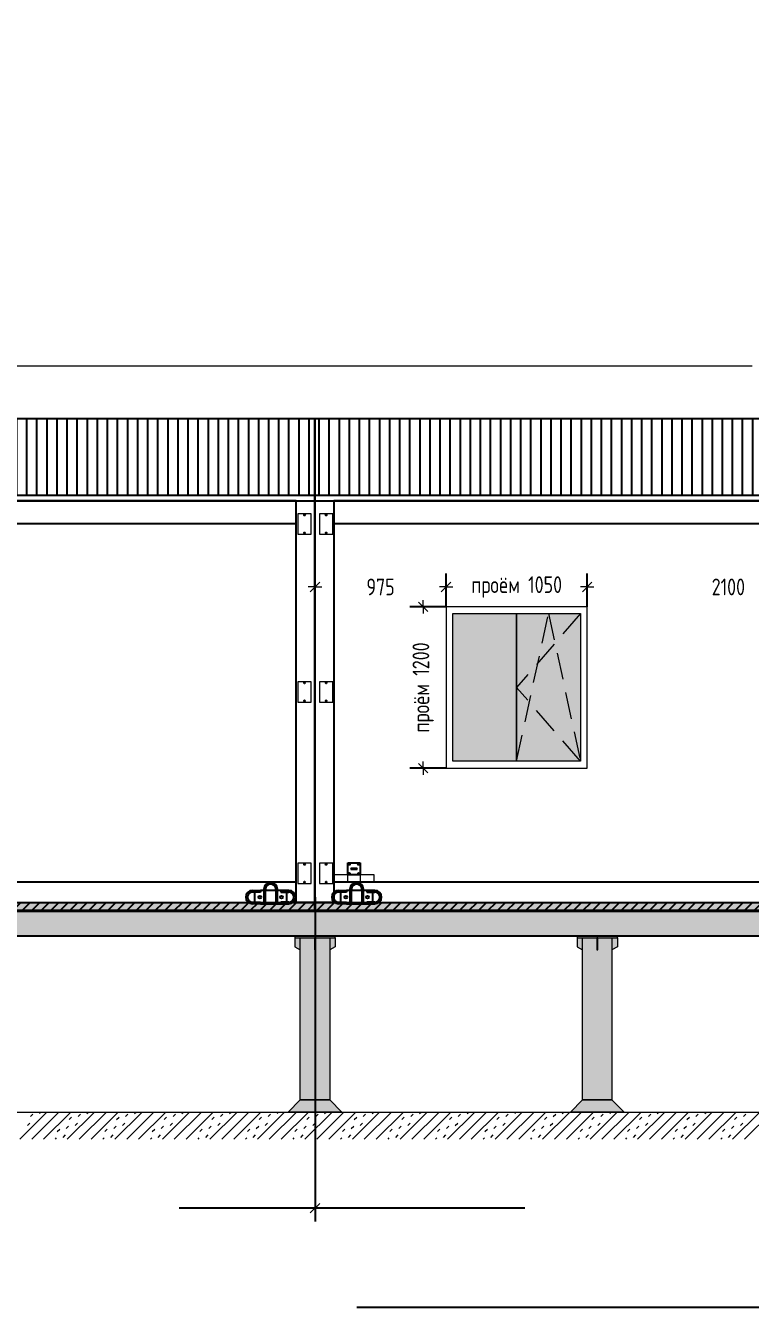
# Model space of a CAD drawing. Header units: millimetres. Extents: x 0 to 1680, y 0 to 594.
# Drawn here: x 1270.3 to 1378.1, y 402.2 to 594 of the extents above; entities that cross this region are included whole.
import ezdxf

# ---------------------------------------------------------------- set-up
doc = ezdxf.new("R2010")
doc.units = ezdxf.units.MM
for name, pattern in [('K5LT32798', [0]), ('K5LT32801', [0]), ('K5LT32802', [0]), ('K5LT32803', [0]), ('K5LT_AUXILIARY', [0]), ('K5LT_BASIC', [0]), ('K5LT_DASHED', [6, 4, -2]), ('K5LT_THIN', [0])]:
    doc.linetypes.add(name, pattern=pattern)
doc.layers.add('Системный слой', color=7, linetype='Continuous')
doc.styles.add('KDIMTEXTSTYLE', font='GOST_AU.SHX', dxfattribs={"width": 0.96, "oblique": 15, "height": 5})
doc.dimstyles.new('KDIMSTYLE (0.02)', dxfattribs={"dimtxt": 5, "dimasz": 1, "dimexe": 2, "dimexo": 0, "dimgap": 1, "dimtad": 1, "dimlfac": 50, "dimtxsty": 'KDIMTEXTSTYLE', "dimsah": 1, "dimcen": 0, "dimdle": 1, "dimadec": 0, "dimazin": 0, "dimtfac": 0.667, "dimtmove": 0, "dimatfit": 3, "dimfxl": 0, "dimtvp": 1, "dimtolj": 1, "dimtzin": 0, "dimarcsym": 0})
pattern_1 = [(45, (0, 0), (-0.7071068, 0.7071068), [])]
pattern_2 = [(90, (0, 0), (-1.5, 9e-17), [])]

# ---------------------------------------------------------------- blocks, each defined once
blk = doc.blocks.new('U31')
at = {"layer": 'Системный слой', "color": 150, "linetype": 'K5LT_BASIC', "lineweight": 25, "true_color": 0x0080ff}
for p, q in [((1310.57, 523.29), (1313.37, 523.29)), ((1310.57, 463.49), (1310.57, 523.29)), ((1313.37, 523.29), (1313.37, 463.49)), ((1313.37, 463.49), (1310.57, 463.49))]:
    blk.add_line(p, q, dxfattribs=at)
blk = doc.blocks.new('U32')
at = {"layer": 'Системный слой', "color": 150, "linetype": 'K5LT_BASIC', "lineweight": 25, "true_color": 0x0080ff}
for p, q in [((1310.57, 466.49), (1170.17, 466.49)), ((1170.17, 466.49), (1170.17, 463.49)), ((1310.57, 463.49), (1310.57, 466.49)), ((1170.17, 463.49), (1310.57, 463.49))]:
    blk.add_line(p, q, dxfattribs=at)
blk = doc.blocks.new('U33')
at = {"layer": 'Системный слой', "color": 150, "linetype": 'K5LT_BASIC', "lineweight": 25, "true_color": 0x0080ff}
for p, q in [((1310.57, 523.29), (1170.17, 523.29)), ((1170.17, 523.29), (1170.17, 519.89)), ((1310.57, 519.89), (1310.57, 523.29)), ((1170.17, 519.89), (1310.57, 519.89))]:
    blk.add_line(p, q, dxfattribs=at)
blk = doc.blocks.new('U34')
at = {"layer": 'Системный слой', "color": 150, "linetype": 'K5LT_BASIC', "lineweight": 25, "true_color": 0x0080ff}
for p, q in [((1313.37, 523.29), (1316.17, 523.29)), ((1313.37, 463.49), (1313.37, 523.29)), ((1316.17, 523.29), (1316.17, 463.49)), ((1316.17, 463.49), (1313.37, 463.49))]:
    blk.add_line(p, q, dxfattribs=at)
blk = doc.blocks.new('U36')
at = {"layer": 'Системный слой', "color": 150, "linetype": 'K5LT_BASIC', "lineweight": 25, "true_color": 0x0080ff}
for p, q in [((1478.57, 466.49), (1316.17, 466.49)), ((1316.17, 466.49), (1316.17, 463.49)), ((1478.57, 463.49), (1478.57, 466.49)), ((1316.17, 463.49), (1478.57, 463.49))]:
    blk.add_line(p, q, dxfattribs=at)
blk = doc.blocks.new('U37')
at = {"layer": 'Системный слой', "color": 150, "linetype": 'K5LT_BASIC', "lineweight": 25, "true_color": 0x0080ff}
for p, q in [((1478.57, 523.29), (1316.17, 523.29)), ((1316.17, 523.29), (1316.17, 519.89)), ((1478.57, 519.89), (1478.57, 523.29)), ((1316.17, 519.89), (1478.57, 519.89))]:
    blk.add_line(p, q, dxfattribs=at)
blk = doc.blocks.new('U555')
at = {"layer": 'Системный слой'}
h = blk.add_hatch(dxfattribs=at)
h.set_pattern_fill('', angle=45, style=0, pattern_type=0)
h.set_pattern_definition(pattern_1)
h.paths.add_polyline_path([(1313.37, 462.29), (1313.37, 463.49), (1167.37, 463.49), (1167.37, 462.29)])
at = {"layer": 'Системный слой', "color": 150, "linetype": 'K5LT_BASIC', "lineweight": 25, "true_color": 0x0080ff}
for p, q in [((1167.37, 462.29), (1167.37, 463.49)), ((1167.37, 463.49), (1313.37, 463.49)), ((1313.37, 462.29), (1167.37, 462.29)), ((1313.37, 463.49), (1313.37, 462.29))]:
    blk.add_line(p, q, dxfattribs=at)
blk = doc.blocks.new('U562')
at = {"layer": 'Системный слой'}
h = blk.add_hatch(dxfattribs=at)
h.set_pattern_fill('', angle=45, style=0, pattern_type=0)
h.set_pattern_definition(pattern_1)
h.paths.add_polyline_path([(1481.37, 462.29), (1481.37, 463.49), (1313.37, 463.49), (1313.37, 462.29)])
at = {"layer": 'Системный слой', "color": 150, "linetype": 'K5LT_BASIC', "lineweight": 25, "true_color": 0x0080ff}
for p, q in [((1313.37, 462.29), (1313.37, 463.49)), ((1313.37, 463.49), (1481.37, 463.49)), ((1481.37, 462.29), (1313.37, 462.29)), ((1481.37, 463.49), (1481.37, 462.29))]:
    blk.add_line(p, q, dxfattribs=at)
blk = doc.blocks.new('U564')
at = {"layer": 'Системный слой', "color": 232, "linetype": 'K5LT_AUXILIARY', "lineweight": 13, "true_color": 0xc52b79}
for p, q in [((1318.27, 467.59), (1316.17, 467.59)), ((1316.17, 467.59), (1316.17, 466.49)), ((1316.17, 466.49), (1318.27, 466.49)), ((1318.27, 466.49), (1318.27, 467.59))]:
    blk.add_line(p, q, dxfattribs=at)
blk = doc.blocks.new('U565')
at = {"layer": 'Системный слой', "color": 232, "linetype": 'K5LT_AUXILIARY', "lineweight": 13, "true_color": 0xc52b79}
for p, q in [((1322.17, 467.59), (1320.07, 467.59)), ((1320.07, 467.59), (1320.07, 466.49)), ((1320.07, 466.49), (1322.17, 466.49)), ((1322.17, 466.49), (1322.17, 467.59))]:
    blk.add_line(p, q, dxfattribs=at)
blk = doc.blocks.new('U567')
at = {"layer": 'Системный слой', "color": 150, "linetype": 'K5LT_BASIC', "lineweight": 25, "true_color": 0x0080ff}
for p, q in [((1318.27, 469.39), (1320.07, 469.39)), ((1318.27, 467.59), (1318.27, 469.39)), ((1320.07, 469.39), (1320.07, 467.59)), ((1320.07, 467.59), (1318.27, 467.59))]:
    blk.add_line(p, q, dxfattribs=at)
blk = doc.blocks.new('U568')
at = {"layer": 'Системный слой', "color": 150, "linetype": 'K5LT_BASIC', "lineweight": 25, "true_color": 0x0080ff}
for p, q in [((1319.63, 468.55), (1318.71, 468.55)), ((1318.71, 468.55), (1318.71, 468.43)), ((1318.71, 468.43), (1319.63, 468.43)), ((1319.63, 468.43), (1319.63, 468.55))]:
    blk.add_line(p, q, dxfattribs=at)
blk = doc.blocks.new('U566')
at = {"layer": 'Системный слой', "color": 150, "linetype": 'K5LT_BASIC', "lineweight": 25, "true_color": 0x0080ff}
for centre in [(1318.47, 469.19), (1318.47, 469.19), (1319.87, 469.19), (1318.47, 467.79), (1319.87, 467.79)]:
    blk.add_circle(centre, 0.104, dxfattribs=at)
at = {"layer": 'Системный слой'}
for name in ['U567', 'U568']:
    blk.add_blockref(name, (0, 0), dxfattribs=at)
blk = doc.blocks.new('U563')
at = {"layer": 'Системный слой'}
for name in ['U566', 'U564', 'U565']:
    blk.add_blockref(name, (0, 0), dxfattribs=at)
blk = doc.blocks.new('U589')
at = {"layer": 'Системный слой', "color": 7, "linetype": 'K5LT_THIN', "lineweight": 13}
for p, q in [((1353.87, 507.49), (1332.87, 507.49)), ((1332.87, 507.49), (1332.87, 483.49)), ((1353.87, 483.49), (1353.87, 507.49)), ((1332.87, 483.49), (1353.87, 483.49))]:
    blk.add_line(p, q, dxfattribs=at)
blk = doc.blocks.new('U590')
at = {"layer": 'Системный слой', "color": 7, "linetype": 'K5LT_THIN', "lineweight": 13}
for p, q in [((1333.87, 506.49), (1343.37, 506.49)), ((1333.87, 484.51), (1333.87, 506.49)), ((1343.37, 506.49), (1343.37, 484.51)), ((1343.37, 484.51), (1333.87, 484.51))]:
    blk.add_line(p, q, dxfattribs=at)
blk = doc.blocks.new('U591')
at = {"layer": 'Системный слой', "color": 7, "linetype": 'K5LT_THIN', "lineweight": 13}
for p, q in [((1343.37, 506.49), (1352.87, 506.49)), ((1343.37, 484.51), (1343.37, 506.49)), ((1352.87, 506.49), (1352.87, 484.51)), ((1352.87, 484.51), (1343.37, 484.51))]:
    blk.add_line(p, q, dxfattribs=at)
blk = doc.blocks.new('U588')
at = {"layer": 'Системный слой', "true_color": 0x00ccff}
blk.add_hatch(color=140, dxfattribs=at).paths.add_polyline_path([(1352.87, 484.49), (1352.87, 506.49), (1333.87, 506.49), (1333.87, 484.49)])
at = {"layer": 'Системный слой', "color": 7, "linetype": 'K5LT_DASHED', "lineweight": 13}
for p, q in [((1343.37, 484.51), (1348.12, 506.49)), ((1352.87, 506.49), (1343.37, 495.49)), ((1348.12, 506.49), (1352.87, 484.49)), ((1352.87, 484.51), (1343.37, 495.49))]:
    blk.add_line(p, q, dxfattribs=at)
at = {"layer": 'Системный слой'}
for name in ['U589', 'U590', 'U591']:
    blk.add_blockref(name, (0, 0), dxfattribs=at)
blk = doc.blocks.new('U597')
at = {"layer": 'Системный слой', "color": 7, "linetype": 'K5LT32801', "lineweight": 18}
for p, q in [((1269.45, 428.25), (1273.49, 432.29)), ((1271.22, 428.25), (1275.25, 432.29)), ((1272.98, 428.25), (1277.02, 432.29)), ((1276.52, 428.25), (1280.56, 432.29)), ((1278.29, 428.25), (1282.33, 432.29)), ((1280.06, 428.25), (1284.09, 432.29)), ((1283.59, 428.25), (1287.63, 432.29)), ((1285.36, 428.25), (1289.4, 432.29)), ((1287.13, 428.25), (1291.16, 432.29)), ((1290.66, 428.25), (1294.7, 432.29)), ((1292.43, 428.25), (1296.47, 432.29)), ((1294.2, 428.25), (1298.24, 432.29)), ((1297.73, 428.25), (1301.77, 432.29)), ((1299.5, 428.25), (1303.54, 432.29)), ((1301.27, 428.25), (1305.31, 432.29)), ((1304.8, 428.25), (1308.84, 432.29)), ((1306.57, 428.25), (1310.61, 432.29)), ((1308.34, 428.25), (1312.38, 432.29)), ((1311.88, 428.25), (1315.91, 432.29)), ((1313.64, 428.25), (1317.68, 432.29)), ((1315.41, 428.25), (1319.45, 432.29)), ((1318.95, 428.25), (1322.98, 432.29)), ((1320.71, 428.25), (1324.75, 432.29)), ((1322.48, 428.25), (1326.52, 432.29)), ((1326.02, 428.25), (1330.06, 432.29)), ((1327.79, 428.25), (1331.82, 432.29)), ((1329.55, 428.25), (1333.59, 432.29)), ((1333.09, 428.25), (1337.13, 432.29)), ((1334.86, 428.25), (1338.89, 432.29)), ((1336.62, 428.25), (1340.66, 432.29)), ((1340.16, 428.25), (1344.2, 432.29)), ((1341.93, 428.25), (1345.97, 432.29)), ((1343.69, 428.25), (1347.73, 432.29)), ((1347.23, 428.25), (1351.27, 432.29)), ((1349, 428.25), (1353.04, 432.29)), ((1350.77, 428.25), (1354.8, 432.29)), ((1354.3, 428.25), (1358.34, 432.29)), ((1356.07, 428.25), (1360.11, 432.29)), ((1357.84, 428.25), (1361.88, 432.29)), ((1361.37, 428.25), (1365.41, 432.29)), ((1363.14, 428.25), (1367.18, 432.29)), ((1364.91, 428.25), (1368.95, 432.29)), ((1368.44, 428.25), (1372.48, 432.29)), ((1370.21, 428.25), (1374.25, 432.29)), ((1371.98, 428.25), (1376.02, 432.29)), ((1375.51, 428.25), (1379.55, 432.29)), ((1377.28, 428.25), (1381.32, 432.29))]:
    blk.add_line(p, q, dxfattribs=at)
at = {"layer": 'Системный слой', "color": 7, "linetype": 'K5LT32802', "lineweight": 18}
for p, q in [((1271.05, 431.62), (1271.4, 431.97)), ((1272.37, 432.06), (1272.6, 432.29)), ((1278.12, 431.62), (1278.47, 431.97)), ((1279.44, 432.06), (1279.67, 432.29)), ((1285.19, 431.62), (1285.54, 431.97)), ((1286.51, 432.06), (1286.75, 432.29)), ((1292.26, 431.62), (1292.61, 431.97)), ((1293.58, 432.06), (1293.82, 432.29)), ((1299.33, 431.62), (1299.68, 431.97)), ((1300.66, 432.06), (1300.89, 432.29)), ((1306.4, 431.62), (1306.75, 431.97)), ((1307.73, 432.06), (1307.96, 432.29)), ((1313.47, 431.62), (1313.82, 431.97)), ((1314.8, 432.06), (1315.03, 432.29)), ((1320.54, 431.62), (1320.9, 431.97)), ((1321.87, 432.06), (1322.1, 432.29)), ((1327.61, 431.62), (1327.97, 431.97)), ((1328.94, 432.06), (1329.17, 432.29)), ((1334.68, 431.62), (1335.04, 431.97)), ((1336.01, 432.06), (1336.24, 432.29)), ((1341.76, 431.62), (1342.11, 431.97)), ((1343.08, 432.06), (1343.31, 432.29)), ((1348.83, 431.62), (1349.18, 431.97)), ((1350.15, 432.06), (1350.38, 432.29)), ((1355.9, 431.62), (1356.25, 431.97)), ((1357.22, 432.06), (1357.46, 432.29)), ((1362.97, 431.62), (1363.32, 431.97)), ((1364.29, 432.06), (1364.53, 432.29)), ((1370.04, 431.62), (1370.39, 431.97)), ((1371.37, 432.06), (1371.6, 432.29)), ((1377.11, 431.62), (1377.46, 431.97)), ((1270.6, 430.29), (1270.96, 430.65)), ((1275.02, 429.41), (1275.38, 429.76)), ((1276.35, 429.85), (1276.7, 430.2)), ((1276.79, 431.18), (1277.14, 431.53)), ((1277.67, 430.29), (1278.03, 430.65)), ((1282.09, 429.41), (1282.45, 429.76)), ((1283.42, 429.85), (1283.77, 430.2)), ((1283.86, 431.18), (1284.21, 431.53)), ((1284.75, 430.29), (1285.1, 430.65)), ((1289.16, 429.41), (1289.52, 429.76)), ((1290.49, 429.85), (1290.84, 430.2)), ((1290.93, 431.18), (1291.29, 431.53)), ((1291.82, 430.29), (1292.17, 430.65)), ((1296.24, 429.41), (1296.59, 429.76)), ((1297.56, 429.85), (1297.92, 430.2)), ((1298, 431.18), (1298.36, 431.53)), ((1298.89, 430.29), (1299.24, 430.65)), ((1303.31, 429.41), (1303.66, 429.76)), ((1304.63, 429.85), (1304.99, 430.2)), ((1305.07, 431.18), (1305.43, 431.53)), ((1305.96, 430.29), (1306.31, 430.65)), ((1310.38, 429.41), (1310.73, 429.76)), ((1311.7, 429.85), (1312.06, 430.2)), ((1312.15, 431.18), (1312.5, 431.53)), ((1313.03, 430.29), (1313.38, 430.65)), ((1317.45, 429.41), (1317.8, 429.76)), ((1318.77, 429.85), (1319.13, 430.2)), ((1319.22, 431.18), (1319.57, 431.53)), ((1320.1, 430.29), (1320.45, 430.65)), ((1324.52, 429.41), (1324.87, 429.76)), ((1325.85, 429.85), (1326.2, 430.2)), ((1326.29, 431.18), (1326.64, 431.53)), ((1327.17, 430.29), (1327.53, 430.65)), ((1331.59, 429.41), (1331.94, 429.76)), ((1332.92, 429.85), (1333.27, 430.2)), ((1333.36, 431.18), (1333.71, 431.53)), ((1334.24, 430.29), (1334.6, 430.65)), ((1338.66, 429.41), (1339.02, 429.76)), ((1339.99, 429.85), (1340.34, 430.2)), ((1340.43, 431.18), (1340.78, 431.53)), ((1341.31, 430.29), (1341.67, 430.65)), ((1345.73, 429.41), (1346.09, 429.76)), ((1347.06, 429.85), (1347.41, 430.2)), ((1347.5, 431.18), (1347.85, 431.53)), ((1348.38, 430.29), (1348.74, 430.65)), ((1352.8, 429.41), (1353.16, 429.76)), ((1354.13, 429.85), (1354.48, 430.2)), ((1354.57, 431.18), (1354.93, 431.53)), ((1355.46, 430.29), (1355.81, 430.65)), ((1359.88, 429.41), (1360.23, 429.76)), ((1361.2, 429.85), (1361.55, 430.2)), ((1361.64, 431.18), (1362, 431.53)), ((1362.53, 430.29), (1362.88, 430.65)), ((1366.95, 429.41), (1367.3, 429.76)), ((1368.27, 429.85), (1368.63, 430.2)), ((1368.71, 431.18), (1369.07, 431.53)), ((1369.6, 430.29), (1369.95, 430.65)), ((1374.02, 429.41), (1374.37, 429.76)), ((1375.34, 429.85), (1375.7, 430.2)), ((1375.79, 431.18), (1376.14, 431.53)), ((1376.67, 430.29), (1377.02, 430.65)), ((1274.75, 428.25), (1274.93, 428.44)), ((1275.91, 428.52), (1276.26, 428.88)), ((1281.82, 428.25), (1282.01, 428.44)), ((1282.98, 428.52), (1283.33, 428.88)), ((1288.89, 428.25), (1289.08, 428.44)), ((1290.05, 428.52), (1290.4, 428.88)), ((1295.97, 428.25), (1296.15, 428.44)), ((1297.12, 428.52), (1297.47, 428.88)), ((1303.04, 428.25), (1303.22, 428.44)), ((1304.19, 428.52), (1304.54, 428.88)), ((1310.11, 428.25), (1310.29, 428.44)), ((1311.26, 428.52), (1311.62, 428.88)), ((1317.18, 428.25), (1317.36, 428.44)), ((1318.33, 428.52), (1318.69, 428.88)), ((1324.25, 428.25), (1324.43, 428.44)), ((1325.4, 428.52), (1325.76, 428.88)), ((1331.32, 428.25), (1331.5, 428.44)), ((1332.47, 428.52), (1332.83, 428.88)), ((1338.39, 428.25), (1338.57, 428.44)), ((1339.55, 428.52), (1339.9, 428.88)), ((1345.46, 428.25), (1345.64, 428.44)), ((1346.62, 428.52), (1346.97, 428.88)), ((1352.53, 428.25), (1352.72, 428.44)), ((1353.69, 428.52), (1354.04, 428.88)), ((1359.6, 428.25), (1359.79, 428.44)), ((1360.76, 428.52), (1361.11, 428.88)), ((1366.68, 428.25), (1366.86, 428.44)), ((1367.83, 428.52), (1368.18, 428.88)), ((1373.75, 428.25), (1373.93, 428.44)), ((1374.9, 428.52), (1375.25, 428.88))]:
    blk.add_line(p, q, dxfattribs=at)
blk = doc.blocks.new('U598')
at = {"layer": 'Системный слой', "color": 7, "linetype": 'K5LT32803', "lineweight": 18}
for p, q in [((1150.87, 462.29), (1585.03, 462.29)), ((1081.5, 462.14), (1585.03, 462.14)), ((1081.5, 458.57), (1585.03, 458.57)), ((1585.03, 458.41), (1081.5, 458.41))]:
    blk.add_line(p, q, dxfattribs=at)
blk = doc.blocks.new('U603')
at = {"layer": 'Системный слой', "color": 7, "linetype": 'K5LT32803', "lineweight": 18}
for p, q in [((1310.37, 458.25), (1310.37, 456.87)), ((1310.37, 456.87), (1311.18, 456.46)), ((1313.29, 456.87), (1313.45, 456.87)), ((1316.37, 456.87), (1315.56, 456.46)), ((1316.37, 458.25), (1316.37, 456.87)), ((1309.37, 432.29), (1311.18, 434.1)), ((1311.18, 434.1), (1315.56, 434.1)), ((1315.56, 434.1), (1317.37, 432.29)), ((1317.37, 432.29), (1309.37, 432.29))]:
    blk.add_line(p, q, dxfattribs=at)
at = {"layer": 'Системный слой', "color": 7, "linetype": 'K5LT32798', "lineweight": 18}
for points in [[(1310.37, 458.25), (1316.37, 458.25), (1316.37, 458.41), (1310.37, 458.41)], [(1311.18, 458.25), (1315.56, 458.25), (1315.56, 434.1), (1311.18, 434.1)], [(1313.29, 456.46), (1313.45, 456.46), (1313.45, 458.25), (1313.29, 458.25)]]:
    blk.add_lwpolyline(points, close=True, dxfattribs=at)
blk = doc.blocks.new('U611')
at = {"layer": 'Системный слой', "color": 7, "linetype": 'K5LT32803', "lineweight": 18}
for p, q in [((1352.37, 458.25), (1352.37, 456.87)), ((1352.37, 456.87), (1353.18, 456.46)), ((1355.29, 456.87), (1355.45, 456.87)), ((1358.37, 456.87), (1357.56, 456.46)), ((1358.37, 458.25), (1358.37, 456.87)), ((1351.37, 432.29), (1353.18, 434.1)), ((1353.18, 434.1), (1357.56, 434.1)), ((1357.56, 434.1), (1359.37, 432.29)), ((1359.37, 432.29), (1351.37, 432.29))]:
    blk.add_line(p, q, dxfattribs=at)
at = {"layer": 'Системный слой', "color": 7, "linetype": 'K5LT32798', "lineweight": 18}
for points in [[(1352.37, 458.25), (1358.37, 458.25), (1358.37, 458.41), (1352.37, 458.41)], [(1353.18, 458.25), (1357.56, 458.25), (1357.56, 434.1), (1353.18, 434.1)], [(1355.29, 456.46), (1355.45, 456.46), (1355.45, 458.25), (1355.29, 458.25)]]:
    blk.add_lwpolyline(points, close=True, dxfattribs=at)
blk = doc.blocks.new('U596')
at = {"layer": 'Системный слой', "true_color": 0xffffff}
blk.add_hatch(color=7, dxfattribs=at).paths.add_polyline_path([(1586.37, 458.41), (1586.37, 462.29), (942.37, 462.29), (942.37, 458.41)])
h = blk.add_hatch(color=7, dxfattribs=at)
h.paths.add_polyline_path([(1311.18, 456.46), (1311.18, 458.25), (1310.37, 458.25), (1310.37, 456.87)])
h.paths.add_polyline_path([(1311.18, 458.25), (1311.18, 434.1), (1315.56, 434.1), (1315.56, 458.25), (1313.45, 458.25), (1313.45, 456.46), (1313.29, 456.46), (1313.29, 458.25)])
h.paths.add_polyline_path([(1313.43, 458.41), (1310.37, 458.41), (1310.37, 458.25), (1311.18, 458.25), (1313.29, 458.25), (1313.45, 458.25), (1315.56, 458.25), (1316.37, 458.25), (1316.37, 458.41), (1314.77, 458.41), (1313.56, 458.41)])
h.paths.add_polyline_path([(1313.29, 458.25), (1313.29, 456.87), (1313.45, 456.87), (1313.45, 458.25)])
h.paths.add_polyline_path([(1313.29, 456.87), (1313.29, 456.46), (1313.45, 456.46), (1313.45, 456.87)])
h.paths.add_polyline_path([(1316.37, 456.87), (1316.37, 458.25), (1315.56, 458.25), (1315.56, 456.46)])
h.paths.add_polyline_path([(1315.56, 434.1), (1311.18, 434.1), (1309.37, 432.29), (1317.37, 432.29)])
h = blk.add_hatch(color=7, dxfattribs=at)
h.paths.add_polyline_path([(1353.18, 456.46), (1353.18, 458.25), (1352.37, 458.25), (1352.37, 456.87)])
h.paths.add_polyline_path([(1353.18, 458.25), (1353.18, 434.1), (1357.56, 434.1), (1357.56, 458.25), (1355.45, 458.25), (1355.45, 456.46), (1355.29, 456.46), (1355.29, 458.25)])
h.paths.add_polyline_path([(1355.43, 458.41), (1352.37, 458.41), (1352.37, 458.25), (1353.18, 458.25), (1355.29, 458.25), (1355.45, 458.25), (1357.56, 458.25), (1358.37, 458.25), (1358.37, 458.41), (1356.77, 458.41), (1355.56, 458.41)])
h.paths.add_polyline_path([(1355.29, 458.25), (1355.29, 456.87), (1355.45, 456.87), (1355.45, 458.25)])
h.paths.add_polyline_path([(1355.29, 456.87), (1355.29, 456.46), (1355.45, 456.46), (1355.45, 456.87)])
h.paths.add_polyline_path([(1358.37, 456.87), (1358.37, 458.25), (1357.56, 458.25), (1357.56, 456.46)])
h.paths.add_polyline_path([(1357.56, 434.1), (1353.18, 434.1), (1351.37, 432.29), (1359.37, 432.29)])
at = {"layer": 'Системный слой', "color": 7, "linetype": 'K5LT32798', "lineweight": 18}
blk.add_lwpolyline([(908.33, 432.29), (1619.93, 432.29)], dxfattribs=at)
at = {"layer": 'Системный слой'}
for name in ['U598', 'U603', 'U611', 'U597']:
    blk.add_blockref(name, (0, 0), dxfattribs=at)
blk = doc.blocks.new('U622')
at = {"layer": 'Системный слой', "color": 150, "linetype": 'K5LT_BASIC', "lineweight": 25, "true_color": 0x0080ff}
for p, q in [((1313.37, 535.49), (1167.37, 535.49)), ((1167.37, 535.49), (1167.37, 523.29)), ((1313.37, 523.29), (1313.37, 535.49)), ((1167.37, 523.29), (1313.37, 523.29))]:
    blk.add_line(p, q, dxfattribs=at)
blk = doc.blocks.new('U621')
at = {"layer": 'Системный слой'}
h = blk.add_hatch(dxfattribs=at)
h.set_pattern_fill('', angle=90, style=0, pattern_type=0)
h.set_pattern_definition(pattern_2)
h.paths.add_polyline_path([(1167.37, 524.09), (1313.37, 524.09), (1313.37, 535.49), (1167.37, 535.49)])
at = {"layer": 'Системный слой', "color": 150, "linetype": 'K5LT_BASIC', "lineweight": 25, "true_color": 0x0080ff}
blk.add_lwpolyline([(1167.37, 523.29), (1313.37, 523.29), (1313.37, 524.09), (1167.37, 524.09)], close=True, dxfattribs=at)
at = {"layer": 'Системный слой'}
blk.add_blockref('U622', (0, 0), dxfattribs=at)
blk = doc.blocks.new('U624')
at = {"layer": 'Системный слой', "color": 150, "linetype": 'K5LT_BASIC', "lineweight": 25, "true_color": 0x0080ff}
for p, q in [((1481.37, 535.49), (1313.37, 535.49)), ((1313.37, 535.49), (1313.37, 523.29)), ((1481.37, 523.29), (1481.37, 535.49)), ((1313.37, 523.29), (1481.37, 523.29))]:
    blk.add_line(p, q, dxfattribs=at)
blk = doc.blocks.new('U623')
at = {"layer": 'Системный слой'}
h = blk.add_hatch(dxfattribs=at)
h.set_pattern_fill('', angle=90, style=0, pattern_type=0)
h.set_pattern_definition(pattern_2)
h.paths.add_polyline_path([(1313.37, 524.09), (1481.37, 524.09), (1481.37, 535.49), (1313.37, 535.49)])
at = {"layer": 'Системный слой', "color": 150, "linetype": 'K5LT_BASIC', "lineweight": 25, "true_color": 0x0080ff}
blk.add_lwpolyline([(1313.37, 523.29), (1481.37, 523.29), (1481.37, 524.09), (1313.37, 524.09)], close=True, dxfattribs=at)
at = {"layer": 'Системный слой'}
blk.add_blockref('U624', (0, 0), dxfattribs=at)
blk = doc.blocks.new('U699')
at = {"layer": 'Системный слой', "color": 150, "linetype": 'K5LT_BASIC', "lineweight": 25, "true_color": 0x0080ff}
for p, q in [((1322.27, 463.53), (1321.1, 463.53)), ((1321.1, 463.53), (1321.1, 463.29)), ((1321.1, 463.29), (1322.27, 463.29)), ((1322.27, 463.29), (1322.27, 463.53))]:
    blk.add_line(p, q, dxfattribs=at)
blk = doc.blocks.new('U700')
at = {"layer": 'Системный слой', "color": 150, "linetype": 'K5LT_BASIC', "lineweight": 25, "true_color": 0x0080ff}
for p, q in [((1322.27, 465.29), (1321.1, 465.29)), ((1321.1, 465.29), (1321.1, 465.05)), ((1321.1, 465.05), (1322.27, 465.05)), ((1322.27, 465.05), (1322.27, 465.29))]:
    blk.add_line(p, q, dxfattribs=at)
blk = doc.blocks.new('U698')
at = {"layer": 'Системный слой', "color": 150, "linetype": 'K5LT_BASIC', "lineweight": 25, "true_color": 0x0080ff}
for radius in [1, 0.76]:
    blk.add_arc((1322.27, 464.29), radius, 270, 90, dxfattribs=at)
at = {"layer": 'Системный слой'}
for name in ['U700', 'U699']:
    blk.add_blockref(name, (0, 0), dxfattribs=at)
blk = doc.blocks.new('U702')
at = {"layer": 'Системный слой', "color": 150, "linetype": 'K5LT_BASIC', "lineweight": 25, "true_color": 0x0080ff}
for p, q in [((1316.87, 463.53), (1318.05, 463.53)), ((1316.87, 463.29), (1316.87, 463.53)), ((1318.05, 463.29), (1316.87, 463.29)), ((1318.05, 463.53), (1318.05, 463.29))]:
    blk.add_line(p, q, dxfattribs=at)
blk = doc.blocks.new('U703')
at = {"layer": 'Системный слой', "color": 150, "linetype": 'K5LT_BASIC', "lineweight": 25, "true_color": 0x0080ff}
for p, q in [((1316.87, 465.29), (1318.05, 465.29)), ((1316.87, 465.05), (1316.87, 465.29)), ((1318.05, 465.05), (1316.87, 465.05)), ((1318.05, 465.29), (1318.05, 465.05))]:
    blk.add_line(p, q, dxfattribs=at)
blk = doc.blocks.new('U701')
at = {"layer": 'Системный слой', "color": 150, "linetype": 'K5LT_BASIC', "lineweight": 25, "true_color": 0x0080ff}
for radius in [1, 0.76]:
    blk.add_arc((1316.87, 464.29), radius, 90, 270, dxfattribs=at)
at = {"layer": 'Системный слой'}
for name in ['U703', 'U702']:
    blk.add_blockref(name, (0, 0), dxfattribs=at)
blk = doc.blocks.new('U705')
at = {"layer": 'Системный слой', "color": 150, "linetype": 'K5LT_BASIC', "lineweight": 25, "true_color": 0x0080ff}
for p, q in [((1318.81, 465.47), (1318.57, 465.47)), ((1318.57, 465.47), (1318.57, 463.29)), ((1318.81, 463.29), (1318.81, 465.47)), ((1318.57, 463.29), (1318.81, 463.29))]:
    blk.add_line(p, q, dxfattribs=at)
blk = doc.blocks.new('U706')
at = {"layer": 'Системный слой', "color": 150, "linetype": 'K5LT_BASIC', "lineweight": 25, "true_color": 0x0080ff}
for p, q in [((1320.57, 465.47), (1320.33, 465.47)), ((1320.33, 465.47), (1320.33, 463.29)), ((1320.57, 463.29), (1320.57, 465.47)), ((1320.33, 463.29), (1320.57, 463.29))]:
    blk.add_line(p, q, dxfattribs=at)
blk = doc.blocks.new('U704')
at = {"layer": 'Системный слой', "color": 150, "linetype": 'K5LT_BASIC', "lineweight": 25, "true_color": 0x0080ff}
for radius in [1, 0.76]:
    blk.add_arc((1319.57, 465.47), radius, 0, 180, dxfattribs=at)
at = {"layer": 'Системный слой'}
for name in ['U705', 'U706']:
    blk.add_blockref(name, (0, 0), dxfattribs=at)
blk = doc.blocks.new('U697')
at = {"layer": 'Системный слой', "color": 150, "linetype": 'K5LT_BASIC', "lineweight": 25, "true_color": 0x0080ff}
for p, q in [((1317.17, 465.05), (1317.17, 463.53)), ((1318.57, 465.29), (1318.05, 465.29)), ((1320.33, 465.29), (1318.81, 465.29)), ((1321.1, 465.29), (1320.57, 465.29)), ((1321.97, 463.53), (1321.97, 465.05)), ((1318.05, 463.29), (1321.1, 463.29))]:
    blk.add_line(p, q, dxfattribs=at)
for centre in [(1317.97, 464.29), (1321.17, 464.29)]:
    blk.add_circle(centre, 0.2, dxfattribs=at)
at = {"layer": 'Системный слой'}
for name in ['U704', 'U701', 'U698']:
    blk.add_blockref(name, (0, 0), dxfattribs=at)
blk = doc.blocks.new('U719')
at = {"layer": 'Системный слой', "color": 150, "linetype": 'K5LT_BASIC', "lineweight": 25, "true_color": 0x0080ff}
for p, q in [((1309.47, 463.53), (1308.3, 463.53)), ((1308.3, 463.53), (1308.3, 463.29)), ((1308.3, 463.29), (1309.47, 463.29)), ((1309.47, 463.29), (1309.47, 463.53))]:
    blk.add_line(p, q, dxfattribs=at)
blk = doc.blocks.new('U720')
at = {"layer": 'Системный слой', "color": 150, "linetype": 'K5LT_BASIC', "lineweight": 25, "true_color": 0x0080ff}
for p, q in [((1309.47, 465.29), (1308.3, 465.29)), ((1308.3, 465.29), (1308.3, 465.05)), ((1308.3, 465.05), (1309.47, 465.05)), ((1309.47, 465.05), (1309.47, 465.29))]:
    blk.add_line(p, q, dxfattribs=at)
blk = doc.blocks.new('U718')
at = {"layer": 'Системный слой', "color": 150, "linetype": 'K5LT_BASIC', "lineweight": 25, "true_color": 0x0080ff}
for radius in [1, 0.76]:
    blk.add_arc((1309.47, 464.29), radius, 270, 90, dxfattribs=at)
at = {"layer": 'Системный слой'}
for name in ['U720', 'U719']:
    blk.add_blockref(name, (0, 0), dxfattribs=at)
blk = doc.blocks.new('U722')
at = {"layer": 'Системный слой', "color": 150, "linetype": 'K5LT_BASIC', "lineweight": 25, "true_color": 0x0080ff}
for p, q in [((1304.07, 463.53), (1305.25, 463.53)), ((1304.07, 463.29), (1304.07, 463.53)), ((1305.25, 463.29), (1304.07, 463.29)), ((1305.25, 463.53), (1305.25, 463.29))]:
    blk.add_line(p, q, dxfattribs=at)
blk = doc.blocks.new('U723')
at = {"layer": 'Системный слой', "color": 150, "linetype": 'K5LT_BASIC', "lineweight": 25, "true_color": 0x0080ff}
for p, q in [((1304.07, 465.29), (1305.25, 465.29)), ((1304.07, 465.05), (1304.07, 465.29)), ((1305.25, 465.05), (1304.07, 465.05)), ((1305.25, 465.29), (1305.25, 465.05))]:
    blk.add_line(p, q, dxfattribs=at)
blk = doc.blocks.new('U721')
at = {"layer": 'Системный слой', "color": 150, "linetype": 'K5LT_BASIC', "lineweight": 25, "true_color": 0x0080ff}
for radius in [1, 0.76]:
    blk.add_arc((1304.07, 464.29), radius, 90, 270, dxfattribs=at)
at = {"layer": 'Системный слой'}
for name in ['U723', 'U722']:
    blk.add_blockref(name, (0, 0), dxfattribs=at)
blk = doc.blocks.new('U725')
at = {"layer": 'Системный слой', "color": 150, "linetype": 'K5LT_BASIC', "lineweight": 25, "true_color": 0x0080ff}
for p, q in [((1306.01, 465.47), (1305.77, 465.47)), ((1305.77, 465.47), (1305.77, 463.29)), ((1306.01, 463.29), (1306.01, 465.47)), ((1305.77, 463.29), (1306.01, 463.29))]:
    blk.add_line(p, q, dxfattribs=at)
blk = doc.blocks.new('U726')
at = {"layer": 'Системный слой', "color": 150, "linetype": 'K5LT_BASIC', "lineweight": 25, "true_color": 0x0080ff}
for p, q in [((1307.77, 465.47), (1307.53, 465.47)), ((1307.53, 465.47), (1307.53, 463.29)), ((1307.77, 463.29), (1307.77, 465.47)), ((1307.53, 463.29), (1307.77, 463.29))]:
    blk.add_line(p, q, dxfattribs=at)
blk = doc.blocks.new('U724')
at = {"layer": 'Системный слой', "color": 150, "linetype": 'K5LT_BASIC', "lineweight": 25, "true_color": 0x0080ff}
for radius in [1, 0.76]:
    blk.add_arc((1306.77, 465.47), radius, 0, 180, dxfattribs=at)
at = {"layer": 'Системный слой'}
for name in ['U725', 'U726']:
    blk.add_blockref(name, (0, 0), dxfattribs=at)
blk = doc.blocks.new('U717')
at = {"layer": 'Системный слой', "color": 150, "linetype": 'K5LT_BASIC', "lineweight": 25, "true_color": 0x0080ff}
for p, q in [((1304.37, 465.05), (1304.37, 463.53)), ((1305.77, 465.29), (1305.25, 465.29)), ((1307.53, 465.29), (1306.01, 465.29)), ((1308.3, 465.29), (1307.77, 465.29)), ((1309.17, 463.53), (1309.17, 465.05)), ((1305.25, 463.29), (1308.3, 463.29))]:
    blk.add_line(p, q, dxfattribs=at)
for centre in [(1305.17, 464.29), (1308.37, 464.29)]:
    blk.add_circle(centre, 0.2, dxfattribs=at)
at = {"layer": 'Системный слой'}
for name in ['U724', 'U721', 'U718']:
    blk.add_blockref(name, (0, 0), dxfattribs=at)
blk = doc.blocks.new('U1599')
at = {"layer": 'Системный слой', "color": 7, "linetype": 'K5LT_THIN', "lineweight": 13}
for p, q in [((1312.82, 469.33), (1310.82, 469.33)), ((1310.82, 469.33), (1310.82, 466.33)), ((1312.82, 466.33), (1312.82, 469.33)), ((1310.82, 466.33), (1312.82, 466.33))]:
    blk.add_line(p, q, dxfattribs=at)
blk = doc.blocks.new('U1598')
at = {"layer": 'Системный слой', "color": 150, "linetype": 'K5LT_BASIC', "lineweight": 25, "true_color": 0x0080ff}
for centre in [(1311.82, 469.17), (1311.82, 466.51)]:
    blk.add_circle(centre, 0.079, dxfattribs=at)
at = {"layer": 'Системный слой'}
blk.add_blockref('U1599', (0, 0), dxfattribs=at)
blk = doc.blocks.new('U1601')
at = {"layer": 'Системный слой', "color": 7, "linetype": 'K5LT_THIN', "lineweight": 13}
for p, q in [((1316.02, 469.33), (1314.02, 469.33)), ((1314.02, 469.33), (1314.02, 466.33)), ((1316.02, 466.33), (1316.02, 469.33)), ((1314.02, 466.33), (1316.02, 466.33))]:
    blk.add_line(p, q, dxfattribs=at)
blk = doc.blocks.new('U1600')
at = {"layer": 'Системный слой', "color": 150, "linetype": 'K5LT_BASIC', "lineweight": 25, "true_color": 0x0080ff}
for centre in [(1315.02, 469.17), (1315.02, 466.51)]:
    blk.add_circle(centre, 0.079, dxfattribs=at)
at = {"layer": 'Системный слой'}
blk.add_blockref('U1601', (0, 0), dxfattribs=at)
blk = doc.blocks.new('U1603')
at = {"layer": 'Системный слой', "color": 7, "linetype": 'K5LT_THIN', "lineweight": 13}
for p, q in [((1312.82, 496.33), (1310.82, 496.33)), ((1310.82, 496.33), (1310.82, 493.33)), ((1312.82, 493.33), (1312.82, 496.33)), ((1310.82, 493.33), (1312.82, 493.33))]:
    blk.add_line(p, q, dxfattribs=at)
blk = doc.blocks.new('U1602')
at = {"layer": 'Системный слой', "color": 150, "linetype": 'K5LT_BASIC', "lineweight": 25, "true_color": 0x0080ff}
for centre in [(1311.82, 496.17), (1311.82, 493.51)]:
    blk.add_circle(centre, 0.079, dxfattribs=at)
at = {"layer": 'Системный слой'}
blk.add_blockref('U1603', (0, 0), dxfattribs=at)
blk = doc.blocks.new('U1605')
at = {"layer": 'Системный слой', "color": 7, "linetype": 'K5LT_THIN', "lineweight": 13}
for p, q in [((1316.02, 496.33), (1314.02, 496.33)), ((1314.02, 496.33), (1314.02, 493.33)), ((1316.02, 493.33), (1316.02, 496.33)), ((1314.02, 493.33), (1316.02, 493.33))]:
    blk.add_line(p, q, dxfattribs=at)
blk = doc.blocks.new('U1604')
at = {"layer": 'Системный слой', "color": 150, "linetype": 'K5LT_BASIC', "lineweight": 25, "true_color": 0x0080ff}
for centre in [(1315.02, 496.17), (1315.02, 493.51)]:
    blk.add_circle(centre, 0.079, dxfattribs=at)
at = {"layer": 'Системный слой'}
blk.add_blockref('U1605', (0, 0), dxfattribs=at)
blk = doc.blocks.new('U1607')
at = {"layer": 'Системный слой', "color": 7, "linetype": 'K5LT_THIN', "lineweight": 13}
for p, q in [((1312.82, 521.33), (1310.82, 521.33)), ((1310.82, 521.33), (1310.82, 518.33)), ((1312.82, 518.33), (1312.82, 521.33)), ((1310.82, 518.33), (1312.82, 518.33))]:
    blk.add_line(p, q, dxfattribs=at)
blk = doc.blocks.new('U1606')
at = {"layer": 'Системный слой', "color": 150, "linetype": 'K5LT_BASIC', "lineweight": 25, "true_color": 0x0080ff}
for centre in [(1311.82, 521.17), (1311.82, 518.51)]:
    blk.add_circle(centre, 0.079, dxfattribs=at)
at = {"layer": 'Системный слой'}
blk.add_blockref('U1607', (0, 0), dxfattribs=at)
blk = doc.blocks.new('U1609')
at = {"layer": 'Системный слой', "color": 7, "linetype": 'K5LT_THIN', "lineweight": 13}
for p, q in [((1316.02, 521.33), (1314.02, 521.33)), ((1314.02, 521.33), (1314.02, 518.33)), ((1316.02, 518.33), (1316.02, 521.33)), ((1314.02, 518.33), (1316.02, 518.33))]:
    blk.add_line(p, q, dxfattribs=at)
blk = doc.blocks.new('U1608')
at = {"layer": 'Системный слой', "color": 150, "linetype": 'K5LT_BASIC', "lineweight": 25, "true_color": 0x0080ff}
for centre in [(1315.02, 521.17), (1315.02, 518.51)]:
    blk.add_circle(centre, 0.079, dxfattribs=at)
at = {"layer": 'Системный слой'}
blk.add_blockref('U1609', (0, 0), dxfattribs=at)
blk = doc.blocks.new('KDIMARROW_03')
at = {"layer": 'Системный слой', "color": 0, "linetype": 'K5LT_THIN', "lineweight": 13}
for p, q in [((0, 0), (-1, 0)), ((-0.71, -0.71), (0.71, 0.71)), ((0, 0), (1, 0))]:
    blk.add_line(p, q, dxfattribs=at)

msp = doc.modelspace()

# ---------------------------------------------------------------- hatches: boundary and pattern name
at = {"layer": 'Системный слой', "true_color": 0xc0c0c0}
for points in [[(1167.37424, 463.49234), (1167.37424, 462.29234), (1313.37424, 462.29234), (1313.37424, 463.49234)], [(1313.37424, 463.49234), (1313.37424, 462.29234), (1481.37424, 462.29234), (1481.37424, 463.49234)]]:
    msp.add_hatch(color=9, dxfattribs=at).paths.add_polyline_path(points)

# ---------------------------------------------------------------- linework, layer by layer
at = {"layer": 'Системный слой', "color": 232, "linetype": 'K5LT_AUXILIARY', "lineweight": 13, "true_color": 0xc52b79}
for p, q in [((1258.40464, 543.37724), (1298.40464, 543.37724)), ((1298.40464, 543.37724), (1338.40464, 543.37724)), ((1338.40464, 543.37724), (1378.40464, 543.37724))]:
    msp.add_line(p, q, dxfattribs=at)

# ---------------------------------------------------------------- block references
at = {"layer": 'Системный слой'}
for name in ['U621', 'U623', 'U33', 'U31', 'U34', 'U37', 'U1606', 'U1608', 'U588', 'U1602', 'U1604', 'U1598', 'U1600', 'U563', 'U32', 'U717', 'U697', 'U36', 'U596', 'U555', 'U562']:
    msp.add_blockref(name, (0, 0), dxfattribs=at)

# ---------------------------------------------------------------- dimensions: what is measured, and where the dimension line sits
at = {"layer": 'Системный слой', "color": 7}
for base, p1, p2, location, override in [((1313.37424, 510.46377), (1332.87424, 507.49234), (1313.37424, 507.61234), (1323.12424, 510.46377), {"dimexo": 0, "dimpost": '\\H2.5;\\W0.965;\\Q0;\\Q0;\\H2.5;\\W0.965;\\Q0;<>\\H2.5;\\W0.965;\\Q0;\\Q0;', "dimblk1": 'KDIMARROW_03', "dimblk2": 'KDIMARROW_03', "dimse1": 0, "dimse2": 0, "dimclrt": 7, "dimtolj": 1}), ((1353.874235, 510.46377), (1395.874136, 507.492335), (1353.874235, 507.492335), (1374.874185, 510.46377), {"dimexo": 0, "dimpost": '\\H2.5;\\W0.965;\\Q0;\\Q0;\\H2.5;\\W0.965;\\Q0;<>\\H2.5;\\W0.965;\\Q0;\\Q0;', "dimblk1": 'KDIMARROW_03', "dimblk2": 'KDIMARROW_03', "dimse1": 0, "dimse2": 0, "dimclrt": 7, "dimtolj": 1}), ((1167.37424, 417.98734), (1313.37424, 463.49234), (1167.37424, 464.26871), (1240.37424, 417.98734), {"dimexo": 0, "dimpost": '\\H2.5;\\W0.965;\\Q0;<>', "dimblk1": 'KDIMARROW_03', "dimblk2": 'KDIMARROW_03', "dimse1": 0, "dimse2": 0, "dimclrt": 7, "dimtolj": 1}), ((1313.37424, 417.98734), (1481.37424, 463.49234), (1313.37424, 464.26871), (1397.37424, 417.98734), {"dimexo": 0, "dimpost": '\\H2.5;\\W0.965;\\Q0;<>', "dimblk1": 'KDIMARROW_03', "dimblk2": 'KDIMARROW_03', "dimse1": 0, "dimse2": 0, "dimclrt": 7, "dimtolj": 1}), ((941.37424, 403.19548), (1587.37424, 417.98734), (941.37424, 417.98734), (1264.37424, 403.19548), {"dimexo": 0, "dimpost": '\\H2.5;\\W0.965;\\Q0;<>', "dimblk1": 'KDIMARROW_03', "dimblk2": 'KDIMARROW_03', "dimse1": 0, "dimse2": 0, "dimclrt": 7, "dimtolj": 1})]:
    msp.add_linear_dim(base=base, p1=p1, p2=p2, location=location, dimstyle='KDIMSTYLE (0.02)', override=override, dxfattribs=at).render()
msp.add_linear_dim(base=(1332.87424, 510.46377), p1=(1353.87424, 507.49234), p2=(1332.87424, 507.49234), location=(1343.37424, 510.46377), text='\\H2.5;\\W0.965;\\Q0;\\Q0;\\H2.5;\\W0.965;\\Q0;\\H2.5;\\W0.965;\\Q0;\\Q0;проём 1050\\Q0;\\H2.5;\\W0.965;\\Q0;\\Q0;', dimstyle='KDIMSTYLE (0.02)', override={"dimexo": 0, "dimblk1": 'KDIMARROW_03', "dimblk2": 'KDIMARROW_03', "dimse1": 0, "dimse2": 0, "dimclrt": 7, "dimtolj": 1}, dxfattribs=at).render()
msp.add_linear_dim(base=(1329.46681, 483.49234), p1=(1332.87424, 507.49234), p2=(1332.87424, 483.49234), angle=90, location=(1329.46681, 495.49234), text='\\H2.5;\\W0.965;\\Q0;\\Q0;\\H2.5;\\W0.965;\\Q0;\\H2.5;\\W0.965;\\Q0;\\Q0;проём 1200\\Q0;\\H2.5;\\W0.965;\\Q0;\\Q0;', dimstyle='KDIMSTYLE (0.02)', override={"dimexo": 0, "dimblk1": 'KDIMARROW_03', "dimblk2": 'KDIMARROW_03', "dimse1": 0, "dimse2": 0, "dimclrt": 7, "dimtolj": 1}, dxfattribs=at).render()

doc.saveas('drawing.dxf')
